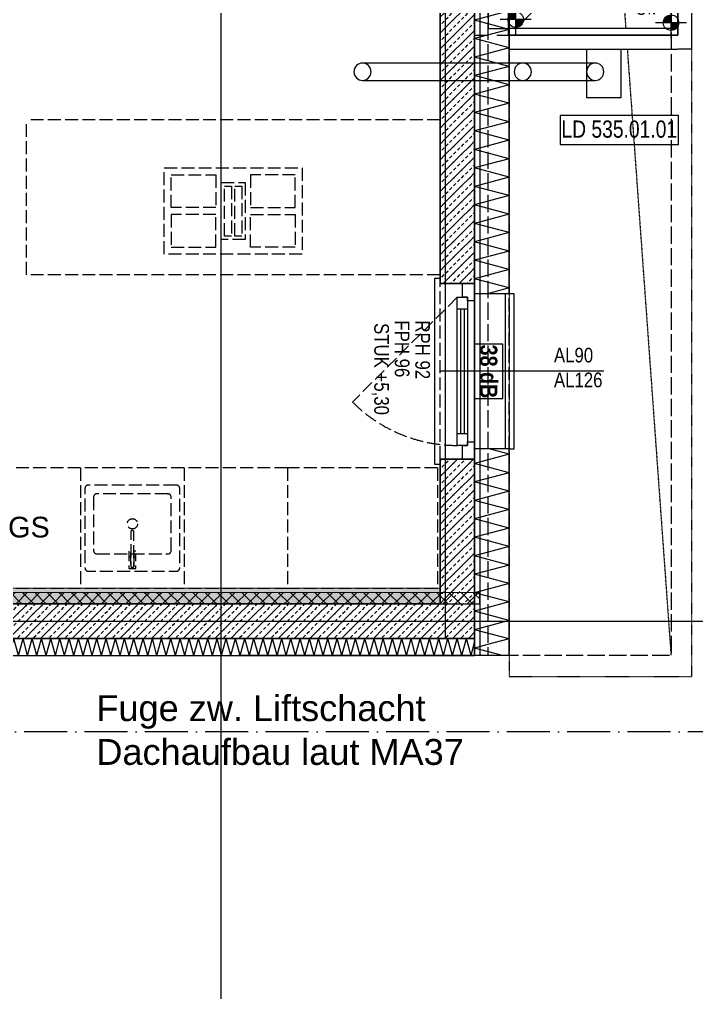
# Model space of a CAD drawing. Header units: metres. Extents: x -16782 to 57285, y -22997 to 18599.
# Drawn here: x 27794 to 31722, y 1823 to 7470 of the extents above; entities that cross this region are included whole.
import ezdxf
from ezdxf.enums import TextEntityAlignment as Align

# ---------------------------------------------------------------- set-up
doc = ezdxf.new("R2010")
doc.units = ezdxf.units.M
doc.header["$MEASUREMENT"] = 0
doc.set_wipeout_variables(frame=1)
for name, pattern in [('Schnittlinie', [0.35, 0.25, -0.05, 0, -0.05]), ('Strichlinie eng', [0.1, 0.075, -0.025]), ('Strichlinie mittel', [0.15, 0.1, -0.05]), ('Strichlinie weit', [0.25, 0.2, -0.05]), ('Untersicht', [0.125, 0.1, -0.025]), ('Wipeout_Contour', [1, 0, -1])]:
    doc.linetypes.add(name, pattern=pattern)
for name, color, linetype in [('110 Wand Aussen', 7, 'Continuous'), ('11__100 Achsraster', 7, 'Continuous'), ('130 Wand Innen', 7, 'Continuous'), ('141 Bruestung Glas', 7, 'Continuous'), ('210 Balkonplatte', 7, 'Continuous'), ('211 Draufsicht Untersicht 2D', 7, 'Continuous'), ('220 Bodenaufbau', 7, 'Continuous'), ('220 Bodenbelag', 7, 'Continuous'), ('221 Gefälledämmung 3D', 7, 'Continuous'), ('530 Küche', 7, 'Continuous'), ('710 Kanal RW', 7, 'Continuous'), ('810 Raumstempel', 7, 'Continuous'), ('851 Marker Schnitt PP', 7, 'Continuous'), ('916 Kote PP Entwässerung', 7, 'Continuous'), ('936 Beschriftung PP', 7, 'Continuous'), ('936 Beschriftung PP Schallschutz', 7, 'Continuous'), ('937 Beschriftung Detail', 7, 'Continuous'), ('938 Beschriftung Statik', 7, 'Continuous')]:
    doc.layers.add(name, color=color, linetype=linetype)
doc.styles.add('ERSTELLTER_STIL_1', font='ARIALN.TTF')
doc.styles.add('ERSTELLTER_STIL_2', font='arial.ttf')
doc.styles.add('ERSTELLTER_STIL_3', font='ARIALNB.TTF')
doc.styles.add('ERSTELLTER_STIL_4', font='arialbd.ttf')
doc.styles.add('ERSTELLTER_STIL_9', font='arial.ttf', dxfattribs={"width": 0.8})
doc.linetypes.add('Grenze Bezirk', pattern='A,0,[2,22HAUS116_408 STG1 _ 1.Stock_IndexB_2026-08-161.Shx,S=0.001587,R=0,X=0,Y=0],-0.25,0', length=0.25)
pattern_1 = [(45, (0, 0), (-0.04596194, 0.04596194), [0.0195, -0.013]), (45, (-0.02298, 0.02298), (-0.04596194, 0.04596194), [0.065, 0])]

# ---------------------------------------------------------------- blocks, each defined once
blk = doc.blocks.new('Herdblock[76]_1', base_point=(26.24, 17.761))
at = {"layer": '530 Küche', "color": 8, "linetype": 'Strichlinie eng', "lineweight": 5}
for p, q in [((26.24, 18.661), (23.84, 18.661)), ((23.84, 17.761), (23.84, 18.661)), ((26.24, 17.761), (26.24, 18.661)), ((24.68, 18.341), (24.94, 18.341)), ((24.68, 18.151), (24.68, 18.341)), ((24.94, 18.341), (24.94, 18.151)), ((25.4, 18.341), (25.14, 18.341)), ((25.14, 18.341), (25.14, 18.151)), ((25.4, 18.151), (25.4, 18.341)), ((24.97, 17.966), (24.97, 18.296)), ((24.97, 18.296), (25.11, 18.296)), ((24.99, 17.986), (24.99, 18.276)), ((24.99, 18.276), (25.03, 18.276)), ((25.03, 18.276), (25.03, 17.986)), ((25.05, 17.986), (25.05, 18.276)), ((25.05, 18.276), (25.09, 18.276)), ((25.09, 18.276), (25.09, 17.986)), ((25.11, 18.296), (25.11, 17.966)), ((24.94, 18.151), (24.68, 18.151)), ((25.14, 18.151), (25.4, 18.151)), ((24.94, 18.111), (24.68, 18.111)), ((24.68, 18.111), (24.68, 17.921)), ((24.94, 17.921), (24.94, 18.111)), ((25.14, 17.921), (25.14, 18.111)), ((25.14, 18.111), (25.4, 18.111)), ((25.4, 18.111), (25.4, 17.921)), ((25.11, 17.966), (24.97, 17.966)), ((25.03, 17.986), (24.99, 17.986)), ((25.09, 17.986), (25.05, 17.986)), ((24.68, 17.921), (24.94, 17.921)), ((25.4, 17.921), (25.14, 17.921)), ((26.24, 17.761), (23.84, 17.761))]:
    blk.add_line(p, q, dxfattribs=at)
at = {"layer": '530 Küche', "color": 8, "linetype": 'Strichlinie eng', "lineweight": 5, "flags": 128}
blk.add_lwpolyline([(25.44, 17.881), (24.64, 17.881), (24.64, 18.381), (25.44, 18.381)], close=True, dxfattribs=at)
blk = doc.blocks.new('Einbau Geschirrspüler 02 27[77]_1', base_point=(25.355, 16.641))
at = {"layer": '530 Küche', "color": 8, "linetype": 'Strichlinie eng', "lineweight": 5}
for p, q in [((25.355, 16.641), (24.755, 16.641)), ((24.755, 16.641), (24.755, 15.941)), ((25.355, 16.641), (25.355, 15.941)), ((25.355, 15.941), (24.755, 15.941))]:
    blk.add_line(p, q, dxfattribs=at)
blk = doc.blocks.new('Unterschrank Einzeltür 24[78]_1', base_point=(24.755, 16.641))
at = {"layer": '530 Küche', "color": 8, "linetype": 'Strichlinie eng', "lineweight": 5}
for p, q in [((24.755, 16.641), (24.155, 16.641)), ((24.155, 16.641), (24.155, 15.941)), ((24.755, 16.641), (24.755, 15.941)), ((24.66, 16.491), (24.25, 16.491)), ((24.23, 16.471), (24.23, 16.161)), ((24.68, 16.161), (24.68, 16.471)), ((24.25, 16.141), (24.66, 16.141)), ((24.755, 15.941), (24.155, 15.941))]:
    blk.add_line(p, q, dxfattribs=at)
at = {"layer": '530 Küche', "color": 8, "linetype": 'Strichlinie eng', "lineweight": 5, "flags": 128}
for points in [[(24.71, 16.541), (24.2, 16.541, 0.414214), (24.18, 16.521), (24.18, 16.061, 0.414214), (24.2, 16.041), (24.71, 16.041, 0.414214), (24.73, 16.061), (24.73, 16.521, 0.414214)], [(24.464, 16.2689, 1), (24.446, 16.2689), (24.446, 16.071, 1), (24.464, 16.071)], [(24.475, 16.122), (24.464, 16.122), (24.464, 16.071, -1), (24.446, 16.071), (24.446, 16.122), (24.435, 16.122), (24.435, 16.057), (24.475, 16.057)]]:
    blk.add_lwpolyline(points, format="xyb", close=True, dxfattribs=at)
for points in [[(24.4353, 16.158), (24.4353, 16.123), (24.446, 16.123), (24.446, 16.158)], [(24.4747, 16.158), (24.464, 16.158), (24.464, 16.123), (24.4747, 16.123)]]:
    blk.add_lwpolyline(points, close=True, dxfattribs=at)
at = {"layer": '530 Küche', "color": 8, "linetype": 'Strichlinie eng', "lineweight": 5}
blk.add_circle((24.455, 16.316), 0.03, dxfattribs=at)
for centre, start, end in [((24.25, 16.471), 90, 180), ((24.66, 16.471), 0, 90), ((24.25, 16.161), 180, 270), ((24.66, 16.161), 270, 0)]:
    blk.add_arc(centre, 0.02, start, end, dxfattribs=at)
blk.add_point((24.66, 16.491), dxfattribs=at)
blk = doc.blocks.new('Einbau Geschirrspüler 02 27[143]_1', base_point=(24.155, 16.641))
at = {"layer": '530 Küche', "color": 8, "linetype": 'Strichlinie eng', "lineweight": 5}
for p, q in [((24.155, 16.641), (23.555, 16.641)), ((23.555, 16.641), (23.555, 15.941)), ((24.155, 16.641), (24.155, 15.941)), ((24.155, 15.941), (23.555, 15.941))]:
    blk.add_line(p, q, dxfattribs=at)
at = {"layer": '530 Küche', "color": 7, "lineweight": 13, "style": 'ERSTELLTER_STIL_2'}
blk.add_attdef('txt', text='', height=0.12, rotation=360, dxfattribs=at).set_placement((23.855, 16.2969), align=Align.MIDDLE_CENTER)
blk = doc.blocks.new('Einbau Geschirrspüler 02 27[194]_1', base_point=(26.225, 16.641))
at = {"layer": '530 Küche', "color": 8, "linetype": 'Strichlinie eng', "lineweight": 5}
for p, q in [((26.225, 16.641), (25.355, 16.641)), ((25.355, 16.641), (25.355, 15.941)), ((26.225, 16.641), (26.225, 15.941)), ((26.225, 15.941), (25.355, 15.941))]:
    blk.add_line(p, q, dxfattribs=at)
blk = doc.blocks.new('Balkon_015_7_1', base_point=(26.4399, 23.8593))
at = {"layer": '810 Raumstempel', "color": 253, "linetype": 'Continuous', "lineweight": 9, "true_color": 0x9f9f9f, "flags": 128}
blk.add_lwpolyline([(27.6202, 24.7604), (22.71, 24.7604), (22.71, 22.4117), (26.64, 22.4117), (26.64, 19.151), (27.6202, 19.151)], close=True, dxfattribs=at)
at = {"layer": '810 Raumstempel', "color": 7, "lineweight": 13, "insert": (25.7582, 24.0224), "char_height": 0.1, "attachment_point": 1, "rotation": 270, "style": 'ERSTELLTER_STIL_1'}
blk.add_mtext('\\A1;{\\pql;\\pt0,0.05;\\fArial Narrow|b0|i0|c0|p0;\\W1.000000;14,73\\fArial Narrow|b0|i0|c0|p0;\\W1.000000;\\A1{\\H.66x;\\S^  ;}\\fArial Narrow|b0|i0|c0|p0;\\W1.000000; m\\fArial Narrow|b0|i0|c0|p0;\\W1.000000;\\A1{\\H.66x;\\S2^  ;}}', dxfattribs=at)
at = {"layer": '810 Raumstempel', "color": 7, "lineweight": 13}
for tag, height, style, p in [('DUMMY_892', 0.1, 'ERSTELLTER_STIL_1', (25.789, 24.0224)), ('DUMMY_891', 0.1, 'ERSTELLTER_STIL_1', (25.9537, 24.0224)), ('stFloorCovering', 0.1, 'ERSTELLTER_STIL_1', (25.9537, 23.9911)), ('ROOM_NAME', 0.125, 'ERSTELLTER_STIL_3', (26.1596, 23.9833)), ('DUMMY_890', 0.125, 'ERSTELLTER_STIL_3', (26.1596, 23.54))]:
    blk.add_attdef(tag, text='', height=height, rotation=270, dxfattribs=dict(at, style=style)).set_placement(p, align=Align.TOP_LEFT)
blk = doc.blocks.new('Freifläche_12_1', base_point=(26.64, 19.151))
at = {"layer": '221 Gefälledämmung 3D', "color": 32, "linetype": 'Strichlinie mittel', "lineweight": 5, "true_color": 0xdd6f00, "flags": 128}
blk.add_lwpolyline([(26.64, 19.151), (27.62, 20.131), (27.62, 19.151)], close=True, dxfattribs=at)
blk = doc.blocks.new('Freifläche_13_1', base_point=(27.62, 20.131))
at = {"layer": '221 Gefälledämmung 3D', "color": 32, "linetype": 'Strichlinie mittel', "lineweight": 5, "true_color": 0xdd6f00, "flags": 128}
blk.add_lwpolyline([(27.62, 20.131), (27.62, 22.2117), (26.44, 22.2117), (26.44, 19.151), (26.64, 19.151)], close=True, dxfattribs=at)
blk = doc.blocks.new('Decke_10_1', base_point=(17.74, 23.2717))
at = {"layer": '220 Bodenaufbau', "color": 7, "linetype": 'Continuous', "lineweight": 13, "flags": 128}
blk.add_lwpolyline([(17.74, 23.2717), (8.89, 23.2717), (8.89, 15.851), (21.48, 15.851), (21.48, 15.8511), (23.62, 15.8511), (23.62, 15.851), (26.44, 15.851), (26.44, 22.2117), (17.74, 22.2117)], close=True, dxfattribs=at)
blk = doc.blocks.new('Decke_12_1', base_point=(22.75, 24.7204))
at = {"layer": '210 Balkonplatte', "color": 139, "linetype": 'Continuous', "lineweight": 13, "true_color": 0x2c655e, "flags": 128}
blk.add_lwpolyline([(22.75, 24.7204), (22.75, 22.2917), (24.8452, 22.2917), (24.845, 22.6817), (25.095, 22.6817), (25.0932, 22.2917), (26.52, 22.2917), (26.52, 19.191), (27.58, 19.191), (27.58, 24.7204)], close=True, dxfattribs=at)
blk = doc.blocks.new('Wand_23_1', base_point=(23.35, 15.8517))
at = {"layer": '130 Wand Innen', "linetype": 'Continuous', "lineweight": 13, "true_color": 0xa7a7a7}
h = blk.add_hatch(dxfattribs=at)
h.set_pattern_fill('GIPSKARTONWAND_0001', color=253, style=0, pattern_type=2)
h.set_pattern_definition([(44.9866, (0, 0), (-0.03534707, 0.035363605), [0.05, 0]), (134.9866, (0, 0), (0.035363605, 0.03534707), [0.05, 0])])
h.paths.add_polyline_path([(23.35, 15.8517), (26.47, 15.851), (26.47, 15.916), (23.35, 15.9167)])
at = {"layer": '130 Wand Innen', "color": 7, "linetype": 'Continuous', "lineweight": 13, "flags": 128}
for points in [[(26.47, 15.916), (23.35, 15.9167)], [(23.35, 15.9167), (23.35, 15.8517)], [(26.47, 15.851), (26.47, 15.916)], [(23.35, 15.8517), (26.47, 15.851)]]:
    blk.add_lwpolyline(points, dxfattribs=at)
blk = doc.blocks.new('Wand_31_1', base_point=(26.24, 15.851))
at = {"layer": '130 Wand Innen', "linetype": 'Continuous', "lineweight": 13, "true_color": 0xa7a7a7}
h = blk.add_hatch(dxfattribs=at)
h.set_pattern_fill('GIPSKARTONWAND_0001', color=253, style=0, pattern_type=2)
h.set_pattern_definition([(224.99013, (0, 0), (-0.035349246, 0.03536143), [0.05, 0]), (314.99013, (0, 0), (0.03536143, 0.035349246), [0.05, 0])])
h.paths.add_polyline_path([(22.305, 15.8517), (26.24, 15.851), (26.24, 15.941), (22.305, 15.9417)])
at = {"layer": '130 Wand Innen', "color": 7, "linetype": 'Continuous', "lineweight": 13, "flags": 128}
for points in [[(26.24, 15.941), (22.305, 15.9417)], [(26.24, 15.941), (26.24, 15.851)], [(22.305, 15.8517), (26.24, 15.851)]]:
    blk.add_lwpolyline(points, dxfattribs=at)
blk = doc.blocks.new('Dachfläche_39_1', base_point=(27.6202, 23.3919))
at = {"layer": '220 Bodenbelag', "color": 251, "linetype": 'Continuous', "lineweight": 5, "true_color": 0x5f5f5f, "flags": 128}
blk.add_lwpolyline([(27.6202, 23.3919), (26.6352, 22.4069), (26.6352, 19.151), (27.6201, 19.151)], close=True, dxfattribs=at)
blk = doc.blocks.new('Fallrohr Komplex 27')
at = {"layer": '710 Kanal RW', "color": 7, "linetype": 'Continuous', "lineweight": 13}
for p, q in [((-0.05, 0), (-0.05, -1.35)), ((-0.05, 0), (-0.05, -1.35)), ((0.05, -1.35), (0.05, 0)), ((0.05, -1.35), (0.05, 0))]:
    blk.add_line(p, q, dxfattribs=at)
at = {"layer": '710 Kanal RW', "color": 7, "linetype": 'Continuous', "lineweight": 13, "flags": 128}
for points in [[(0.05, 0, 1), (-0.05, 0, 1)], [(-0.05, 0, 1), (0.05, 0, 1)], [(-0.05, 0, 1), (0.05, 0, 1)], [(-0.05, -1.35, 1), (0.05, -1.35, 1)], [(-0.05, -1.35, 1), (0.05, -1.35, 1)], [(-0.05, -1.35, 1), (0.05, -1.35, 1)], [(0.05, -1.35, 1), (-0.05, -1.35, 1)], [(0.05, -1.35, 1), (-0.05, -1.35, 1)]]:
    blk.add_lwpolyline(points, format="xyb", close=True, dxfattribs=at)
blk.add_lwpolyline([(-0.15, -1.5), (0.15, -1.5), (0.15, -1.3), (-0.15, -1.3)], close=True, dxfattribs=at)
blk = doc.blocks.new('Fallrohr Komplex 27_12')
at = {"layer": '710 Kanal RW', "color": 5, "linetype": 'Continuous', "lineweight": 5, "flags": 128}
blk.add_lwpolyline([(0.05, 0, 1), (-0.05, 0, 1)], format="xyb", close=True, dxfattribs=at)
blk = doc.blocks.new('*X841')
at = {"layer": '110 Wand Aussen', "color": 7, "linetype": 'Continuous', "lineweight": 5}
for p in [(26.5445, 15.6226), (26.6028, 15.551)]:
    blk.add_line(p, (26.44, 15.5946), dxfattribs=at)
blk = doc.blocks.new('*X845')
at = {"layer": '110 Wand Aussen', "color": 7, "linetype": 'Continuous', "lineweight": 5}
for p, q in [((26.5304, 19.6917), (26.44, 19.6675)), ((26.64, 19.6139), (26.44, 19.6675)), ((26.64, 19.6139), (26.44, 19.5603)), ((26.64, 19.5067), (26.44, 19.5603)), ((26.64, 19.5067), (26.44, 19.4531)), ((26.64, 19.3995), (26.44, 19.4531)), ((26.64, 19.3995), (26.44, 19.3459)), ((26.64, 19.2923), (26.44, 19.3459)), ((26.64, 19.2923), (26.44, 19.2388)), ((26.64, 19.1852), (26.44, 19.2388)), ((26.64, 19.1852), (26.44, 19.1316)), ((26.64, 19.078), (26.44, 19.1316)), ((26.64, 19.078), (26.44, 19.0244)), ((26.64, 18.9708), (26.44, 19.0244)), ((26.64, 18.9708), (26.44, 18.9172)), ((26.64, 18.8636), (26.44, 18.9172)), ((26.64, 18.8636), (26.44, 18.81)), ((26.64, 18.7564), (26.44, 18.81)), ((26.64, 18.7564), (26.44, 18.7029)), ((26.64, 18.6493), (26.44, 18.7029)), ((26.64, 18.6493), (26.44, 18.5957)), ((26.64, 18.5421), (26.44, 18.5957)), ((26.64, 18.5421), (26.44, 18.4885)), ((26.64, 18.4349), (26.44, 18.4885)), ((26.64, 18.4349), (26.44, 18.3813)), ((26.64, 18.3277), (26.44, 18.3813)), ((26.64, 18.3277), (26.44, 18.2741)), ((26.64, 18.2205), (26.44, 18.2741)), ((26.64, 18.2205), (26.44, 18.167)), ((26.64, 18.1134), (26.44, 18.167)), ((26.64, 18.1134), (26.44, 18.0598)), ((26.64, 18.0062), (26.44, 18.0598)), ((26.64, 18.0062), (26.44, 17.9526)), ((26.64, 17.899), (26.44, 17.9526)), ((26.64, 17.899), (26.44, 17.8454)), ((26.64, 17.7918), (26.44, 17.8454)), ((26.64, 17.7918), (26.44, 17.7382)), ((26.64, 17.6846), (26.44, 17.7382)), ((26.64, 17.6846), (26.5145, 17.651))]:
    blk.add_line(p, q, dxfattribs=at)
blk = doc.blocks.new('*X846')
at = {"layer": '110 Wand Aussen', "color": 7, "linetype": 'Continuous', "lineweight": 5}
for p, q in [((26.64, 16.72), (26.44, 16.6664)), ((26.64, 16.72), (26.5244, 16.751)), ((26.64, 16.6128), (26.44, 16.6664)), ((26.64, 16.6128), (26.44, 16.5593)), ((26.64, 16.5057), (26.44, 16.5593)), ((26.64, 16.5057), (26.44, 16.4521)), ((26.64, 16.3985), (26.44, 16.4521)), ((26.64, 16.3985), (26.44, 16.3449)), ((26.64, 16.2913), (26.44, 16.3449)), ((26.64, 16.2913), (26.44, 16.2377)), ((26.64, 16.1841), (26.44, 16.2377)), ((26.64, 16.1841), (26.44, 16.1305)), ((26.64, 16.077), (26.44, 16.1305)), ((26.64, 16.077), (26.44, 16.0234)), ((26.64, 15.9698), (26.44, 16.0234)), ((26.64, 15.9698), (26.44, 15.9162)), ((26.64, 15.8626), (26.44, 15.9162)), ((26.64, 15.8626), (26.44, 15.809)), ((26.64, 15.7554), (26.44, 15.809)), ((26.64, 15.7554), (26.44, 15.7018)), ((26.64, 15.6482), (26.44, 15.7018)), ((26.64, 15.6482), (26.5445, 15.6226))]:
    blk.add_line(p, q, dxfattribs=at)
blk = doc.blocks.new('Kombi-Fenster 1-Fl 27_2')
at = {"layer": '110 Wand Aussen', "color": 7, "linetype": 'Strichlinie eng', "lineweight": 13}
for p, q in [((0.43, 0.03), (-0.1781, 0.6381)), ((-0.51, 0.13), (0.51, 0.13)), ((-0.45, -0.27), (0.45, -0.27))]:
    blk.add_line(p, q, dxfattribs=at)
at = {"layer": '110 Wand Aussen', "color": 7, "linetype": 'Continuous', "lineweight": 13}
for p, q in [((-0.54, 0.13), (-0.54, 0.16)), ((-0.54, 0.16), (0.54, 0.16)), ((0.54, 0.16), (0.54, 0.13)), ((-0.51, 0), (-0.43, 0)), ((-0.43, -0.03), (-0.43, 0.03)), ((-0.43, 0.03), (-0.36, 0.03)), ((-0.43, 0), (-0.43, -0.03)), ((-0.36, 0.03), (0.36, 0.03)), ((-0.36, 0.03), (-0.36, -0.03)), ((-0.36, 0.01), (0.36, 0.01)), ((0.36, -0.03), (0.36, 0.03)), ((0.36, 0.03), (0.43, 0.03)), ((0.43, 0.03), (0.43, -0.03)), ((0.43, -0.03), (0.43, 0)), ((0.43, 0), (0.51, 0)), ((-0.43, -0.03), (-0.41, -0.03)), ((-0.36, -0.03), (-0.43, -0.03)), ((-0.41, -0.03), (-0.41, -0.07)), ((0.36, -0.01), (-0.36, -0.01)), ((0.36, -0.03), (-0.36, -0.03)), ((0.43, -0.03), (0.36, -0.03)), ((0.41, -0.07), (0.41, -0.03)), ((0.41, -0.03), (0.43, -0.03)), ((-0.41, -0.07), (-0.51, -0.07)), ((-0.45, -0.07), (-0.51, -0.07)), ((-0.45, -0.07), (-0.51, -0.07)), ((-0.45, -0.27), (-0.45, -0.07)), ((0.41, -0.07), (-0.41, -0.07)), ((0.51, -0.07), (0.41, -0.07)), ((0.45, -0.07), (0.51, -0.07)), ((0.45, -0.07), (0.51, -0.07)), ((0.45, -0.27), (0.45, -0.07)), ((-0.45, -0.25), (0.45, -0.25)), ((-0.45, -0.27), (-0.45, -0.3)), ((0.45, -0.3), (0.45, -0.27)), ((-0.45, -0.3), (0.45, -0.3))]:
    blk.add_line(p, q, dxfattribs=at)
at = {"layer": '110 Wand Aussen', "color": 7, "linetype": 'Continuous', "lineweight": 30}
for p, q in [((-0.51, 0.13), (-0.54, 0.13)), ((-0.51, 0), (-0.51, 0.13)), ((0.51, 0), (0.51, 0.13)), ((0.51, 0.13), (0.54, 0.13)), ((-0.51, -0.07), (-0.51, 0)), ((-0.51, -0.07), (-0.51, 0)), ((0.51, -0.07), (0.51, 0)), ((0.51, -0.07), (0.51, 0))]:
    blk.add_line(p, q, dxfattribs=at)
at = {"layer": '110 Wand Aussen', "color": 7, "linetype": 'Strichlinie eng', "lineweight": 13}
blk.add_arc((0.43, 0.03), 0.86, 135, 180, dxfattribs=at)
blk = doc.blocks.new('F Marker 21_11')
at = {"layer": '110 Wand Aussen', "color": 7, "linetype": 'Continuous', "lineweight": 13}
blk.add_line((0, -0.95), (0, 0), dxfattribs=at)
at = {"layer": '110 Wand Aussen', "color": 7, "lineweight": 13, "style": 'ERSTELLTER_STIL_1'}
for tag, rotation, p in [('AC_SillPrefix_STUK', 180, (0.2694, 0.4175)), ('AC_SillPrefix_FPH', 180, (0.2694, 0.314)), ('AC_SillPrefix', 180, (0.2694, 0.195)), ('gs_width_select_pref_50_1', 270, (-0.144, -0.6347)), ('gs_width_select_pref_50_0', 270, (0, -0.6347))]:
    blk.add_attdef(tag, text='', height=0.085, rotation=rotation, dxfattribs=at).set_placement(p, align=Align.BOTTOM_LEFT)
blk = doc.blocks.new('Wand_156_1', base_point=(26.64, 15.651))
at = {"layer": '110 Wand Aussen', "linetype": 'Continuous', "lineweight": 0, "true_color": 0x000000}
h = blk.add_hatch(dxfattribs=at)
h.set_pattern_fill('BETON__BEWEHRT_SN46_0001', color=18, style=0, pattern_type=2)
h.set_pattern_definition(pattern_1)
h.paths.add_polyline_path([(26.37, 19.6317), (26.24, 19.6317), (26.24, 17.711), (26.37, 17.711), (26.44, 17.711), (26.44, 19.6317)])
h = blk.add_hatch(dxfattribs=at)
h.set_pattern_fill('BETON__BEWEHRT_SN46_0001', color=18, style=0, pattern_type=2)
h.set_pattern_definition(pattern_1)
h.paths.add_polyline_path([(26.37, 16.691), (26.24, 16.691), (26.24, 15.851), (26.44, 15.851), (26.44, 16.691)])
h = blk.add_hatch(dxfattribs=at)
h.set_pattern_fill('BETON__BEWEHRT_SN46_0001', color=18, style=0, pattern_type=2)
h.set_pattern_definition(pattern_1)
h.paths.add_polyline_path([(26.24, 15.651), (26.44, 15.651), (26.44, 15.701), (26.24, 15.851)])
h = blk.add_hatch(dxfattribs=at)
h.set_pattern_fill('BETON__BEWEHRT_SN46_0001', color=18, style=0, pattern_type=2)
h.set_pattern_definition(pattern_1)
h.paths.add_polyline_path([(26.24, 15.851), (26.44, 15.701), (26.44, 15.851)])
at = {"layer": '110 Wand Aussen', "color": 7, "linetype": 'Continuous', "lineweight": 30}
for p, q in [((26.44, 17.711), (26.44, 19.6317)), ((26.24, 17.711), (26.24, 17.741)), ((26.37, 17.711), (26.24, 17.711)), ((26.44, 17.711), (26.37, 17.711)), ((26.24, 16.691), (26.24, 16.661)), ((26.37, 16.691), (26.24, 16.691)), ((26.44, 16.691), (26.37, 16.691)), ((26.44, 15.851), (26.44, 16.691)), ((26.44, 15.701), (26.44, 15.851)), ((26.44, 15.701), (26.44, 15.651)), ((26.24, 15.651), (26.44, 15.651)), ((26.44, 15.651), (26.44, 15.551))]:
    blk.add_line(p, q, dxfattribs=at)
at = {"layer": '110 Wand Aussen', "color": 7, "linetype": 'Continuous', "lineweight": 13}
for p, q in [((26.44, 17.651), (26.44, 17.711)), ((26.64, 17.651), (26.44, 17.651)), ((26.64, 16.751), (26.44, 16.751)), ((26.44, 16.751), (26.44, 16.691))]:
    blk.add_line(p, q, dxfattribs=at)
at = {"layer": '110 Wand Aussen', "color": 7, "linetype": 'Continuous', "lineweight": 13, "flags": 128}
for points in [[(26.64, 17.651), (26.64, 19.6917)], [(26.64, 15.551), (26.64, 16.751)], [(26.64, 15.551), (26.44, 15.551)]]:
    blk.add_lwpolyline(points, dxfattribs=at)
at = {"layer": '110 Wand Aussen', "color": 7, "linetype": 'Continuous', "lineweight": 30, "flags": 128}
for points in [[(26.24, 19.6317), (26.24, 17.711)], [(26.24, 16.691), (26.24, 15.851)]]:
    blk.add_lwpolyline(points, dxfattribs=at)
at = {"layer": '110 Wand Aussen', "color": 7, "lineweight": 30}
for name in ['*X845', '*X846', '*X841']:
    blk.add_blockref(name, (0, 0), dxfattribs=at)
at = {"layer": '110 Wand Aussen', "color": 7, "linetype": 'Continuous', "lineweight": 13, "rotation": 89.99999999999962}
blk.add_blockref('Kombi-Fenster 1-Fl 27_2', (26.37, 17.201), dxfattribs=at)
at = {"layer": '110 Wand Aussen', "color": 7, "lineweight": 13}
ref = blk.add_blockref('F Marker 21_11', (26.24, 17.201), dxfattribs=dict(at, rotation=90))
ref.add_attrib('gs_width_select_pref_50', 'AL90', dxfattribs={"color": 7, "lineweight": 13, "height": 0.085, "rotation": 360, "style": 'ERSTELLTER_STIL_1'}).set_placement((26.9007, 17.2271), align=Align.BOTTOM_LEFT)
ref.add_attrib('gs_width_select_pref_50_1', 'AL126', dxfattribs={"color": 7, "lineweight": 13, "height": 0.085, "rotation": 360, "style": 'ERSTELLTER_STIL_1'}).set_placement((26.9007, 17.0831), align=Align.BOTTOM_LEFT)
ref.add_attrib('AC_SillPrefix', 'RPH 92', dxfattribs={"color": 7, "lineweight": 13, "height": 0.085, "rotation": 270, "style": 'ERSTELLTER_STIL_1'}).set_placement((26.071, 17.4964), align=Align.BOTTOM_LEFT)
ref.add_attrib('AC_SillPrefix_FPH', 'FPH 96', dxfattribs={"color": 7, "lineweight": 13, "height": 0.085, "rotation": 270, "style": 'ERSTELLTER_STIL_1'}).set_placement((25.952, 17.4964), align=Align.BOTTOM_LEFT)
ref.add_attrib('AC_SillPrefix_STUK', 'STUK +5,30', dxfattribs={"color": 7, "lineweight": 13, "height": 0.085, "rotation": 270, "style": 'ERSTELLTER_STIL_1'}).set_placement((25.833, 17.4809), align=Align.BOTTOM_LEFT)
blk = doc.blocks.new('Wand_167_1', base_point=(27.6002, 24.7403))
at = {"color": 254, "linetype": 'Wipeout_Contour', "lineweight": 0, "ltscale": 100.919221}
blk.add_wipeout([(27.58, 19.191), (27.58, 19.151), (27.62, 19.151)], dxfattribs=at).dxf.layer = '141 Bruestung Glas'
at = {"color": 254, "linetype": 'Wipeout_Contour', "lineweight": 0, "ltscale": 141.274825}
blk.add_wipeout([(27.62, 19.191), (27.6202, 24.7203), (27.5802, 24.7203), (27.58, 19.191)], dxfattribs=at).dxf.layer = '141 Bruestung Glas'
at = {"color": 254, "linetype": 'Wipeout_Contour', "lineweight": 0, "ltscale": 100.938}
blk.add_wipeout([(27.62, 19.151), (27.62, 19.071), (27.7, 19.071)], dxfattribs=at).dxf.layer = '141 Bruestung Glas'
at = {"color": 254, "linetype": 'Wipeout_Contour', "lineweight": 0, "ltscale": 100.724126}
blk.add_wipeout([(27.62, 19.191), (27.58, 19.191), (27.62, 19.151)], dxfattribs=at).dxf.layer = '141 Bruestung Glas'
at = {"layer": '141 Bruestung Glas', "color": 7, "linetype": 'Continuous', "lineweight": 13, "flags": 128}
blk.add_lwpolyline([(27.5802, 24.7203), (27.58, 19.191)], dxfattribs=at)
at = {"color": 254, "linetype": 'Wipeout_Contour', "lineweight": 0, "ltscale": 141.468953}
blk.add_wipeout([(27.62, 19.151), (27.7, 19.151), (27.7002, 24.7603), (27.6202, 24.7603)], dxfattribs=at).dxf.layer = '141 Bruestung Glas'
at = {"color": 254, "linetype": 'Wipeout_Contour', "lineweight": 0, "ltscale": 100.795101}
blk.add_wipeout([(27.7, 19.151), (27.62, 19.151), (27.7, 19.071)], dxfattribs=at).dxf.layer = '141 Bruestung Glas'
at = {"layer": '141 Bruestung Glas', "color": 7, "linetype": 'Continuous', "lineweight": 13, "flags": 128}
for points in [[(27.7, 19.071), (27.7002, 24.7603)], [(27.7, 19.071), (27.62, 19.071)]]:
    blk.add_lwpolyline(points, dxfattribs=at)
at = {"color": 254, "linetype": 'Wipeout_Contour', "lineweight": 0, "ltscale": 141.421756}
blk.add_wipeout([(27.62, 19.151), (27.62, 19.151), (27.6202, 24.7603), (27.6202, 24.7603)], dxfattribs=at).dxf.layer = '141 Bruestung Glas'
at = {"layer": '141 Bruestung Glas', "color": 7, "linetype": 'Continuous', "lineweight": 13}
for p, q in [((27.62, 19.151), (27.6202, 24.7603)), ((27.6202, 24.7603), (27.62, 19.151)), ((27.62, 19.151), (27.62, 19.151))]:
    blk.add_line(p, q, dxfattribs=at)
blk = doc.blocks.new('Wand_168_1', base_point=(27.6, 19.171))
at = {"color": 254, "linetype": 'Wipeout_Contour', "lineweight": 0, "ltscale": 132.820117}
blk.add_wipeout([(27.58, 19.191), (26.64, 19.191), (26.64, 19.151), (27.58, 19.151)], dxfattribs=at).dxf.layer = '141 Bruestung Glas'
at = {"layer": '141 Bruestung Glas', "color": 7, "linetype": 'Continuous', "lineweight": 13, "flags": 128}
blk.add_lwpolyline([(27.58, 19.191), (26.64, 19.191)], dxfattribs=at)
at = {"color": 254, "linetype": 'Wipeout_Contour', "lineweight": 0, "ltscale": 132.746345}
blk.add_wipeout([(27.62, 19.151), (26.64, 19.151), (26.64, 19.071), (27.62, 19.071)], dxfattribs=at).dxf.layer = '141 Bruestung Glas'
at = {"layer": '141 Bruestung Glas', "color": 7, "linetype": 'Continuous', "lineweight": 13}
for p, q in [((26.64, 19.151), (27.62, 19.151)), ((27.62, 19.151), (26.64, 19.151)), ((27.62, 19.151), (27.62, 19.151))]:
    blk.add_line(p, q, dxfattribs=at)
at = {"layer": '141 Bruestung Glas', "color": 7, "linetype": 'Continuous', "lineweight": 13, "flags": 128}
for points in [[(26.64, 19.191), (26.64, 19.151)], [(26.64, 19.151), (26.64, 19.151)], [(26.64, 19.151), (26.64, 19.071)], [(26.64, 19.071), (27.62, 19.071)]]:
    blk.add_lwpolyline(points, dxfattribs=at)
blk = doc.blocks.new('Decke_49_1', base_point=(27.58, 24.2917))
at = {"layer": '210 Balkonplatte', "color": 139, "linetype": 'Untersicht', "lineweight": 13, "true_color": 0x2c655e, "flags": 128}
blk.add_lwpolyline([(27.58, 24.2917), (27.58, 15.551), (26.52, 15.551), (26.52, 22.2917), (20.25, 22.2917), (20.25, 24.2917)], close=True, dxfattribs=at)
blk = doc.blocks.new('*X1017')
at = {"layer": '110 Wand Aussen', "color": 7, "linetype": 'Continuous', "lineweight": 5}
for p, q in [((23.6, 15.6275), (23.6063, 15.651)), ((23.6331, 15.551), (23.6063, 15.651)), ((23.6331, 15.551), (23.6599, 15.651)), ((23.6867, 15.551), (23.6599, 15.651)), ((23.6867, 15.551), (23.7135, 15.651)), ((23.7403, 15.551), (23.7135, 15.651)), ((23.7403, 15.551), (23.7671, 15.651)), ((23.7939, 15.551), (23.7671, 15.651)), ((23.7939, 15.551), (23.8207, 15.651)), ((23.8475, 15.551), (23.8207, 15.651)), ((23.8475, 15.551), (23.8743, 15.651)), ((23.9011, 15.551), (23.8743, 15.651)), ((23.9011, 15.551), (23.9279, 15.651)), ((23.9547, 15.551), (23.9279, 15.651)), ((23.9547, 15.551), (23.9815, 15.651)), ((24.0082, 15.551), (23.9815, 15.651)), ((24.0082, 15.551), (24.035, 15.651)), ((24.0618, 15.551), (24.035, 15.651)), ((24.0618, 15.551), (24.0886, 15.651)), ((24.1154, 15.551), (24.0886, 15.651)), ((24.1154, 15.551), (24.1422, 15.651)), ((24.169, 15.551), (24.1422, 15.651)), ((24.169, 15.551), (24.1958, 15.651)), ((24.2226, 15.551), (24.1958, 15.651)), ((24.2226, 15.551), (24.2494, 15.651)), ((24.2762, 15.551), (24.2494, 15.651)), ((24.2762, 15.551), (24.303, 15.651)), ((24.3298, 15.551), (24.303, 15.651)), ((24.3298, 15.551), (24.3566, 15.651)), ((24.3834, 15.551), (24.3566, 15.651)), ((24.3834, 15.551), (24.4102, 15.651)), ((24.437, 15.551), (24.4102, 15.651)), ((24.437, 15.551), (24.4638, 15.651)), ((24.4906, 15.551), (24.4638, 15.651)), ((24.4906, 15.551), (24.5174, 15.651)), ((24.5441, 15.551), (24.5174, 15.651)), ((24.5441, 15.551), (24.5709, 15.651)), ((24.5977, 15.551), (24.5709, 15.651)), ((24.5977, 15.551), (24.6245, 15.651)), ((24.6513, 15.551), (24.6245, 15.651)), ((24.6513, 15.551), (24.6781, 15.651)), ((24.7049, 15.551), (24.6781, 15.651)), ((24.7049, 15.551), (24.7317, 15.651)), ((24.7585, 15.551), (24.7317, 15.651)), ((24.7585, 15.551), (24.7853, 15.651)), ((24.8121, 15.551), (24.7853, 15.651)), ((24.8121, 15.551), (24.8389, 15.651)), ((24.8657, 15.551), (24.8389, 15.651)), ((24.8657, 15.551), (24.8925, 15.651)), ((24.9193, 15.551), (24.8925, 15.651)), ((24.9193, 15.551), (24.9461, 15.651)), ((24.9729, 15.551), (24.9461, 15.651)), ((24.9729, 15.551), (24.9997, 15.651)), ((25.0265, 15.551), (24.9997, 15.651)), ((25.0265, 15.551), (25.0532, 15.651)), ((25.08, 15.551), (25.0532, 15.651)), ((25.08, 15.551), (25.1068, 15.651)), ((25.1336, 15.551), (25.1068, 15.651)), ((25.1336, 15.551), (25.1604, 15.651)), ((25.1872, 15.551), (25.1604, 15.651)), ((25.1872, 15.551), (25.214, 15.651)), ((25.2408, 15.551), (25.214, 15.651)), ((25.2408, 15.551), (25.2676, 15.651)), ((25.2944, 15.551), (25.2676, 15.651)), ((25.2944, 15.551), (25.3212, 15.651)), ((25.348, 15.551), (25.3212, 15.651)), ((25.348, 15.551), (25.3748, 15.651)), ((25.4016, 15.551), (25.3748, 15.651)), ((25.4016, 15.551), (25.4284, 15.651)), ((25.4552, 15.551), (25.4284, 15.651)), ((25.4552, 15.551), (25.482, 15.651)), ((25.5088, 15.551), (25.482, 15.651)), ((25.5088, 15.551), (25.5356, 15.651)), ((25.5624, 15.551), (25.5356, 15.651)), ((25.5624, 15.551), (25.5891, 15.651)), ((25.6159, 15.551), (25.5891, 15.651)), ((25.6159, 15.551), (25.6427, 15.651)), ((25.6695, 15.551), (25.6427, 15.651)), ((25.6695, 15.551), (25.6963, 15.651)), ((25.7231, 15.551), (25.6963, 15.651)), ((25.7231, 15.551), (25.7499, 15.651)), ((25.7767, 15.551), (25.7499, 15.651)), ((25.7767, 15.551), (25.8035, 15.651)), ((25.8303, 15.551), (25.8035, 15.651)), ((25.8303, 15.551), (25.8571, 15.651)), ((25.8839, 15.551), (25.8571, 15.651)), ((25.8839, 15.551), (25.9107, 15.651)), ((25.9375, 15.551), (25.9107, 15.651)), ((25.9375, 15.551), (25.9643, 15.651)), ((25.9911, 15.551), (25.9643, 15.651)), ((25.9911, 15.551), (26.0179, 15.651)), ((26.0447, 15.551), (26.0179, 15.651)), ((26.0447, 15.551), (26.0715, 15.651)), ((26.0983, 15.551), (26.0715, 15.651)), ((26.0983, 15.551), (26.125, 15.651)), ((26.1518, 15.551), (26.125, 15.651)), ((26.1518, 15.551), (26.1786, 15.651)), ((26.2054, 15.551), (26.1786, 15.651)), ((26.2054, 15.551), (26.2322, 15.651)), ((26.259, 15.551), (26.2322, 15.651)), ((26.259, 15.551), (26.2858, 15.651)), ((26.3126, 15.551), (26.2858, 15.651)), ((26.3126, 15.551), (26.3394, 15.651)), ((26.3662, 15.551), (26.3394, 15.651)), ((26.3662, 15.551), (26.393, 15.651)), ((26.4198, 15.551), (26.393, 15.651)), ((26.4198, 15.551), (26.44, 15.6265))]:
    blk.add_line(p, q, dxfattribs=at)
blk = doc.blocks.new('Wand_187_1', base_point=(23.6, 15.651))
at = {"layer": '110 Wand Aussen', "linetype": 'Continuous', "lineweight": 0, "true_color": 0x000000}
h = blk.add_hatch(dxfattribs=at)
h.set_pattern_fill('BETON__BEWEHRT_SN46_0001', color=18, style=0, pattern_type=2)
h.set_pattern_definition(pattern_1)
h.paths.add_polyline_path([(26.24, 15.851), (23.6, 15.851), (23.6, 15.651), (26.24, 15.651)])
at = {"layer": '110 Wand Aussen', "color": 7, "linetype": 'Continuous', "lineweight": 30}
for p, q in [((23.6, 15.651), (26.24, 15.651)), ((26.24, 15.651), (26.44, 15.651)), ((26.44, 15.651), (26.44, 15.551))]:
    blk.add_line(p, q, dxfattribs=at)
at = {"layer": '110 Wand Aussen', "color": 7, "linetype": 'Continuous', "lineweight": 30, "flags": 128}
blk.add_lwpolyline([(26.24, 15.851), (23.6, 15.851)], dxfattribs=at)
at = {"layer": '110 Wand Aussen', "color": 7, "linetype": 'Continuous', "lineweight": 13, "flags": 128}
for points in [[(23.6, 15.551), (23.6, 15.651)], [(23.6, 15.551), (26.44, 15.551)]]:
    blk.add_lwpolyline(points, dxfattribs=at)
at = {"layer": '110 Wand Aussen', "color": 7, "lineweight": 30}
blk.add_blockref('*X1017', (0, 0), dxfattribs=at)
blk = doc.blocks.new('Standard-Rastermarker_14')
at = {"layer": '11__100 Achsraster', "color": 8, "linetype": 'Grenze Bezirk', "lineweight": 5}
blk.add_line((1, 0), (28.1323, 0), dxfattribs=at)
at = {"layer": '11__100 Achsraster', "color": 8, "lineweight": 5, "style": 'ERSTELLTER_STIL_4'}
blk.add_attdef('AC_MarkerText_1', text='', height=0.2, rotation=270, dxfattribs=at).set_placement((29.5281, -0.0457), align=Align.TOP_CENTER)
blk = doc.blocks.new('Standard-Rastermarker_28')
at = {"layer": '11__100 Achsraster', "color": 8, "linetype": 'Grenze Bezirk', "lineweight": 5}
blk.add_line((1, 0), (34.397, 0), dxfattribs=at)
at = {"layer": '11__100 Achsraster', "color": 8, "lineweight": 5, "style": 'ERSTELLTER_STIL_4'}
for tag, p in [('AC_MarkerText_1_0', (-0.25, -0.1914)), ('AC_MarkerText_1_1', (35.647, -0.1914))]:
    blk.add_attdef(tag, text='', height=0.2, rotation=180, dxfattribs=at).set_placement(p, align=Align.TOP_CENTER)
blk = doc.blocks.new('Höhenbemaßung_155_1', base_point=(26.6793, 19.242))
at = {"layer": '916 Kote PP Entwässerung', "linetype": 'Continuous', "lineweight": 5, "true_color": 0xdd6f00}
for points in [[(26.6793, 19.242), (26.6793, 19.287), (26.6621, 19.2835), (26.6475, 19.2738), (26.6377, 19.2592), (26.6343, 19.242)], [(26.6793, 19.242), (26.6793, 19.197), (26.6965, 19.2004), (26.7111, 19.2101), (26.7209, 19.2247), (26.7243, 19.242)]]:
    blk.add_hatch(color=32, dxfattribs=at).paths.add_polyline_path(points)
at = {"layer": '916 Kote PP Entwässerung', "color": 32, "linetype": 'Continuous', "lineweight": 5, "true_color": 0xdd6f00}
for p, q in [((26.6793, 19.152), (26.6793, 19.332)), ((26.7693, 19.242), (26.5893, 19.242))]:
    blk.add_line(p, q, dxfattribs=at)
blk.add_circle((26.6793, 19.242), 0.045, dxfattribs=at)
at = {"layer": '916 Kote PP Entwässerung', "color": 32, "lineweight": 5, "true_color": 0xdd6f00, "char_height": 0.075, "attachment_point": 7, "rotation": 270, "style": 'ERSTELLTER_STIL_3'}
for s, insert in [('\\A1;{\\pql;\\fArial Narrow|b1|i0|c0|p0;\\W1.000000;TP Abd.}', (26.8117, 19.6145)), ('\\A1;{\\pql;\\fArial Narrow|b1|i0|c0|p0;\\W1.000000; +2,83}', (26.7067, 19.5304))]:
    blk.add_mtext(s, dxfattribs=dict(at, insert=insert))
blk = doc.blocks.new('Höhenbemaßung_166_1', base_point=(27.58, 19.2242))
at = {"layer": '916 Kote PP Entwässerung', "linetype": 'Continuous', "lineweight": 5, "true_color": 0xdd6f00}
for points in [[(27.58, 19.2242), (27.58, 19.2692), (27.5628, 19.2657), (27.5482, 19.256), (27.5384, 19.2414), (27.535, 19.2242)], [(27.58, 19.2242), (27.58, 19.1792), (27.5972, 19.1826), (27.6118, 19.1923), (27.6216, 19.2069), (27.625, 19.2242)]]:
    blk.add_hatch(color=32, dxfattribs=at).paths.add_polyline_path(points)
at = {"layer": '916 Kote PP Entwässerung', "color": 32, "linetype": 'Continuous', "lineweight": 5, "true_color": 0xdd6f00}
for p, q in [((27.58, 19.1342), (27.58, 19.3142)), ((27.67, 19.2242), (27.49, 19.2242))]:
    blk.add_line(p, q, dxfattribs=at)
blk.add_circle((27.58, 19.2242), 0.045, dxfattribs=at)
at = {"layer": '916 Kote PP Entwässerung', "color": 32, "lineweight": 5, "true_color": 0xdd6f00, "char_height": 0.075, "attachment_point": 7, "rotation": 270, "style": 'ERSTELLTER_STIL_1'}
for s, insert in [('\\A1;{\\pql;\\fArial Narrow|b0|i0|c0|p0;\\W1.000000;+2,85}', (27.3691, 19.4828)), ('\\A1;{\\pql;\\fArial Narrow|b0|i0|c0|p0;\\W1.000000;Abd.}', (27.4741, 19.4417))]:
    blk.add_mtext(s, dxfattribs=dict(at, insert=insert))
blk = doc.blocks.new('Schnittebene_13_1', base_point=(33.642, 15.1096))
at = {"layer": '851 Marker Schnitt PP', "color": 250, "linetype": 'Schnittlinie', "lineweight": 13, "true_color": 0x3f3f3f}
blk.add_line((33.5295, 15.1096), (2.4636, 15.1096), dxfattribs=at)

msp = doc.modelspace()

# ---------------------------------------------------------------- linework, layer by layer
at = {"layer": '936 Beschriftung PP Schallschutz', "color": 7, "linetype": 'Continuous', "lineweight": 13, "flags": 128}
msp.add_lwpolyline([(30433.615, 5584.616), (30433.615, 5269.381), (30598.321, 5269.381), (30598.321, 5584.616), (30433.615, 5584.616)], close=True, dxfattribs=at)
at = {"layer": '937 Beschriftung Detail', "color": 7, "linetype": 'Continuous', "lineweight": 13, "flags": 128}
msp.add_lwpolyline([(30930.501, 6744.721), (31616.161, 6744.721), (31616.161, 6911.864), (30930.501, 6911.864), (30930.501, 6744.721)], close=True, dxfattribs=at)
at = {"layer": '938 Beschriftung Statik', "color": 139, "linetype": 'Untersicht', "lineweight": 13, "true_color": 0x2c655e}
msp.add_lwpolyline([(24243.606, 12518.598), (31034.647, 11250.892), (31573.607, 3777.919)], dxfattribs=at)
at = {"layer": '938 Beschriftung Statik', "color": 139, "linetype": 'Strichlinie weit', "lineweight": 13, "true_color": 0x2c655e}
for points in [[(29063.611, 10638.598), (30463.609, 10638.602), (30463.632, 3777.919), (29063.612, 3777.926)], [(29063.612, 10438.598), (30263.61, 10438.602), (30263.632, 3877.92), (29063.612, 3877.926)], [(29063.612, 10438.598), (30263.61, 10438.602), (30263.632, 3877.92), (29063.612, 3877.926)]]:
    msp.add_lwpolyline(points, dxfattribs=at)

# ---------------------------------------------------------------- block references
at = {"layer": '110 Wand Aussen', "color": 7, "lineweight": 30, "xscale": 1000, "yscale": 1000, "zscale": 1000}
for name, p in [('Wand_156_1', (30633.612, 3877.919)), ('Wand_187_1', (27593.61, 3877.919))]:
    msp.add_blockref(name, p, dxfattribs=at)
at = {"layer": '11__100 Achsraster', "color": 7, "linetype": 'Continuous', "lineweight": 18, "xscale": 1000, "yscale": 1000, "zscale": 1000, "rotation": 90}
msp.add_blockref('Standard-Rastermarker_28', (28963.605, -17311.325), dxfattribs=at)
at = {"layer": '11__100 Achsraster', "color": 7, "linetype": 'Continuous', "lineweight": 18, "xscale": 1000, "yscale": 1000, "zscale": 1000}
msp.add_blockref('Standard-Rastermarker_14', (7507.421, 3977.918), dxfattribs=at)
at = {"layer": '130 Wand Innen', "color": 7, "lineweight": 30, "xscale": 1000, "yscale": 1000, "zscale": 1000}
for name, p in [('Wand_31_1', (30233.612, 4077.919)), ('Wand_23_1', (27343.611, 4078.597))]:
    msp.add_blockref(name, p, dxfattribs=at)
at = {"layer": '210 Balkonplatte', "color": 139, "linetype": 'Continuous', "lineweight": 13, "true_color": 0x2c655e, "xscale": 1000, "yscale": 1000, "zscale": 1000}
msp.add_blockref('Decke_12_1', (26743.604, 12947.286), dxfattribs=at)
at = {"layer": '220 Bodenaufbau', "color": 7, "linetype": 'Continuous', "lineweight": 13, "xscale": 1000, "yscale": 1000, "zscale": 1000}
msp.add_blockref('Decke_10_1', (21733.616, 11498.597), dxfattribs=at)
at = {"layer": '220 Bodenbelag', "color": 251, "linetype": 'Continuous', "lineweight": 5, "true_color": 0x5f5f5f, "xscale": 1000, "yscale": 1000, "zscale": 1000}
msp.add_blockref('Dachfläche_39_1', (31613.779, 11618.753), dxfattribs=at)
at = {"layer": '221 Gefälledämmung 3D', "color": 32, "lineweight": 5, "true_color": 0xdd6f00, "xscale": 1000, "yscale": 1000, "zscale": 1000}
for name, p in [('Freifläche_13_1', (31613.611, 8357.925)), ('Freifläche_12_1', (30633.601, 7377.915))]:
    msp.add_blockref(name, p, dxfattribs=at)
at = {"layer": '530 Küche', "color": 8, "linetype": 'Strichlinie eng', "lineweight": 5, "xscale": 1000, "yscale": 1000, "zscale": 1000}
for name, p in [('Herdblock[76]_1', (30233.612, 5987.919)), ('Unterschrank Einzeltür 24[78]_1', (28748.612, 4867.919)), ('Einbau Geschirrspüler 02 27[77]_1', (29348.612, 4867.919)), ('Einbau Geschirrspüler 02 27[194]_1', (30218.612, 4867.919))]:
    msp.add_blockref(name, p, dxfattribs=at)
msp.add_blockref('Einbau Geschirrspüler 02 27[143]_1', (28148.612, 4867.919), dxfattribs=at).add_auto_attribs({'txt': 'GS'})
at = {"layer": '710 Kanal RW', "color": 7, "linetype": 'Continuous', "lineweight": 13, "xscale": 1000, "yscale": 1000, "zscale": 1000, "rotation": 90}
msp.add_blockref('Fallrohr Komplex 27', (29783.606, 7166.382), dxfattribs=at)
at = {"layer": '710 Kanal RW', "color": 5, "linetype": 'Continuous', "lineweight": 5, "xscale": 1000, "yscale": 1000, "zscale": 1000, "rotation": 90}
msp.add_blockref('Fallrohr Komplex 27_12', (30713.612, 7166.382), dxfattribs=at)
at = {"layer": '810 Raumstempel', "color": 7, "linetype": 'Continuous', "lineweight": 13, "xscale": 1000, "yscale": 1000, "zscale": 1000}
msp.add_blockref('Balkon_015_7_1', (30433.533, 12086.178), dxfattribs=at).add_auto_attribs({'ROOM_NAME': 'Balkon', 'stFloorCovering': 'Feinsteinzeug'})
at = {"layer": '851 Marker Schnitt PP', "color": 250, "lineweight": 13, "true_color": 0x3f3f3f, "xscale": 1000, "yscale": 1000, "zscale": 1000}
msp.add_blockref('Schnittebene_13_1', (37635.61, 3336.544), dxfattribs=at)

# ---------------------------------------------------------------- texts
at = {"layer": '936 Beschriftung PP', "color": 7, "linetype": 'Continuous', "lineweight": 13, "insert": (28239.786, 3548.315), "char_height": 150, "width": 2228.36143, "attachment_point": 1, "line_spacing_factor": 1.016654, "style": 'ERSTELLTER_STIL_2'}
msp.add_mtext('\\A1;{\\pql;\\fArial|b0|i0|c0|p0;\\W1.000000;Fuge zw. Liftschacht Dachaufbau laut MA37}', dxfattribs=at)
at = {"layer": '936 Beschriftung PP Schallschutz', "color": 7, "linetype": 'Continuous', "lineweight": 13, "insert": (30464.244, 5426.998), "char_height": 100, "attachment_point": 8, "rotation": 270, "style": 'ERSTELLTER_STIL_3'}
msp.add_mtext('\\A1;{\\pqc;\\fArial Narrow|b1|i0|c0|p0;\\W1.000000;38 dB}', dxfattribs=at)
at = {"layer": '937 Beschriftung Detail', "color": 7, "linetype": 'Continuous', "lineweight": 13, "insert": (31273.331, 6782.266), "char_height": 100, "attachment_point": 8, "style": 'ERSTELLTER_STIL_9'}
msp.add_mtext('\\A1;{\\pqc;\\fArial|b0|i0|c0|p0;\\W0.800000;LD 535.01.01}', dxfattribs=at)

# ---------------------------------------------------------------- next in the draw order: block references
at = {"layer": '141 Bruestung Glas', "color": 7, "lineweight": 30, "xscale": 1000, "yscale": 1000, "zscale": 1000}
msp.add_blockref('Wand_167_1', (31593.789, 12967.222), dxfattribs=at)

# ---------------------------------------------------------------- next in the draw order: block references
msp.add_blockref('Wand_168_1', (31593.605, 7397.915), dxfattribs=at)

# ---------------------------------------------------------------- next in the draw order: linework, layer by layer
at = {"layer": '211 Draufsicht Untersicht 2D', "color": 7, "linetype": 'Strichlinie mittel', "lineweight": 13, "flags": 128}
msp.add_lwpolyline([(31693.611, 3657.919), (31693.611, 12638.598), (24113.599, 12638.598), (24113.599, 10638.598), (30633.612, 10638.598), (30633.612, 3657.919)], close=True, dxfattribs=at)

# ---------------------------------------------------------------- next in the draw order: block references
at = {"layer": '210 Balkonplatte', "color": 139, "linetype": 'Untersicht', "lineweight": 13, "true_color": 0x2c655e, "xscale": 1000, "yscale": 1000, "zscale": 1000}
msp.add_blockref('Decke_49_1', (31573.606, 12518.598), dxfattribs=at)
at = {"layer": '916 Kote PP Entwässerung', "color": 32, "lineweight": 5, "true_color": 0xdd6f00, "xscale": 1000, "yscale": 1000, "zscale": 1000}
for name, p in [('Höhenbemaßung_155_1', (30672.882, 7468.853)), ('Höhenbemaßung_166_1', (31573.607, 7451.061))]:
    msp.add_blockref(name, p, dxfattribs=at)

doc.saveas('drawing.dxf')
